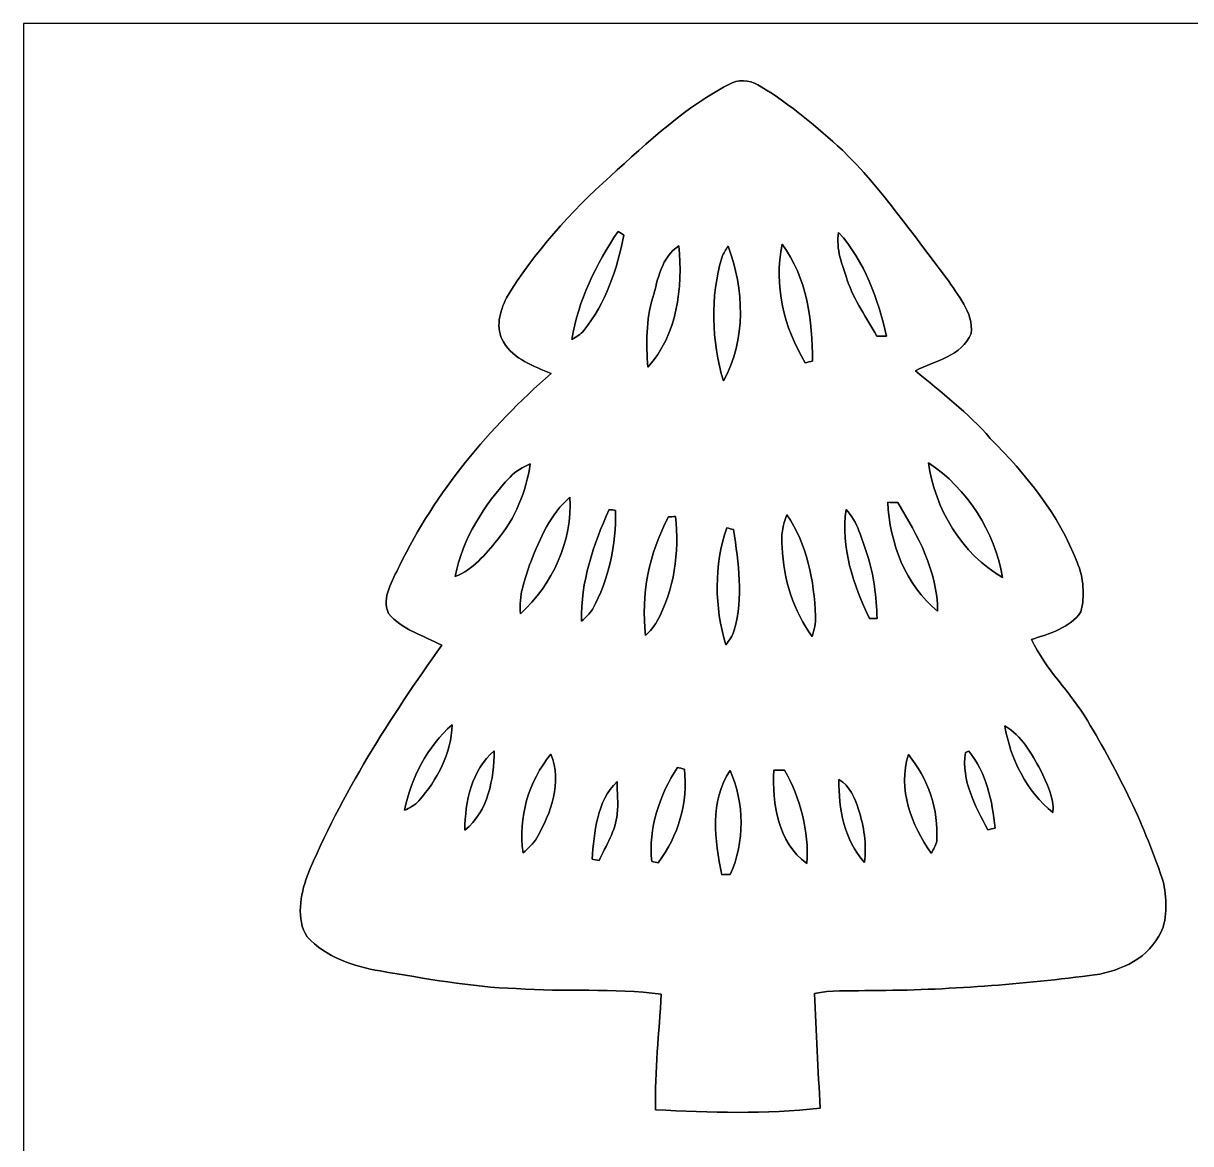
# Model space of a CAD drawing. Header units: centimetres. Extents: x -16.8 to 16.8, y -16.7 to 16.7.
# Drawn here: x -16.77 to 0.6, y 0 to 16.67 of the extents above; entities that cross this region are included whole.
import ezdxf

# ---------------------------------------------------------------- set-up
doc = ezdxf.new("R2010")
doc.units = ezdxf.units.CM
doc.header["$MEASUREMENT"] = 0
doc.layers.add('Layer 1', color=7, linetype='Continuous')

msp = doc.modelspace()

# ---------------------------------------------------------------- linework, layer by layer
at = {"layer": 'Layer 1', "color": 7}
for points, knots in [([(-16.77458, 16.66875), (-16.77458, 16.66875), (16.77458, 16.66875), (16.77458, 16.66875), (16.77458, 16.66875), (16.77458, 16.66875), (16.77458, -16.66875), (16.77458, -16.66875), (16.77458, -16.66875), (16.77458, -16.66875), (-16.77458, -16.66875), (-16.77458, -16.66875), (-16.77458, -16.66875), (-16.77458, -16.66875), (-16.77458, 16.66875), (-16.77458, 16.66875), (-16.77458, 16.66875), (-16.77458, 16.66875), (-16.77458, 16.66875), (-16.77458, 16.66875)], [0, 0, 0, 0, 0.16666667, 0.16666667, 0.16666667, 0.16666667, 0.33333333, 0.33333333, 0.33333333, 0.33333333, 0.5, 0.5, 0.5, 0.5, 0.66666667, 0.66666667, 0.66666667, 0.66666667, 1, 1, 1, 1]), ([(-6.22582, 15.78504), (-6.91409, 15.43932), (-7.47571, 14.9038), (-8.04051, 14.39086), (-8.04051, 14.39086), (-8.63247, 13.86205), (-9.16975, 13.26374), (-9.58497, 12.58535), (-9.58497, 12.58535), (-9.68199, 12.38497), (-9.75431, 12.13132), (-9.62801, 11.92777), (-9.62801, 11.92777), (-9.47596, 11.66918), (-9.18069, 11.56758), (-8.91858, 11.45963), (-8.91858, 11.45963), (-9.84144, 10.65706), (-10.63696, 9.69962), (-11.17706, 8.59755), (-11.17706, 8.59755), (-11.27689, 8.37671), (-11.45011, 8.1347), (-11.33898, 7.88776), (-11.33898, 7.88776), (-11.13861, 7.64716), (-10.81687, 7.55791), (-10.54806, 7.41468), (-10.54806, 7.41468), (-11.31923, 6.33518), (-12.03995, 5.20806), (-12.55254, 3.98004), (-12.55254, 3.98004), (-12.64744, 3.69993), (-12.72293, 3.34327), (-12.54936, 3.07869), (-12.54936, 3.07869), (-12.27243, 2.77354), (-11.86039, 2.63772), (-11.46493, 2.56963), (-11.46493, 2.56963), (-10.79253, 2.45886), (-10.12014, 2.3301), (-9.43751, 2.30611), (-9.43751, 2.30611), (-8.71926, 2.25319), (-7.99465, 2.31951), (-7.27957, 2.22532), (-7.27957, 2.22532), (-7.31308, 1.65241), (-7.37553, 1.07985), (-7.36671, 0.50553), (-7.36671, 0.50553), (-6.55249, 0.4572), (-5.72841, 0.44097), (-4.91666, 0.5267), (-4.91666, 0.5267), (-4.94242, 1.09502), (-4.97769, 1.66299), (-5.00063, 2.23167), (-5.00063, 2.23167), (-4.75544, 2.29129), (-4.50074, 2.26801), (-4.25097, 2.27789), (-4.25097, 2.27789), (-3.13231, 2.27683), (-2.01471, 2.36008), (-0.90523, 2.50155), (-0.90523, 2.50155), (-0.50447, 2.54494), (-0.08079, 2.71851), (0.12453, 3.08539), (0.12453, 3.08539), (0.26776, 3.31893), (0.23918, 3.60997), (0.19897, 3.8675), (0.19897, 3.8675), (-0.07444, 4.72158), (-0.47731, 5.52768), (-0.93698, 6.29532), (-0.93698, 6.29532), (-1.1871, 6.71618), (-1.56069, 7.05767), (-1.76953, 7.50358), (-1.76953, 7.50358), (-1.50248, 7.58049), (-1.20086, 7.67539), (-1.03329, 7.91175), (-1.03329, 7.91175), (-0.97261, 8.15269), (-0.99483, 8.41904), (-1.08938, 8.65011), (-1.08938, 8.65011), (-1.36349, 9.35919), (-1.85103, 9.96033), (-2.38231, 10.49373), (-2.38231, 10.49373), (-2.71004, 10.87543), (-3.11609, 11.17529), (-3.49568, 11.50091), (-3.49568, 11.50091), (-3.2004, 11.65013), (-2.80952, 11.71434), (-2.66559, 12.05265), (-2.66559, 12.05265), (-2.63349, 12.37544), (-2.87373, 12.62697), (-3.03213, 12.87956), (-3.03213, 12.87956), (-3.53836, 13.52268), (-3.99768, 14.20777), (-4.5847, 14.78245), (-4.5847, 14.78245), (-4.96323, 15.12605), (-5.35623, 15.45872), (-5.79296, 15.72648), (-5.79296, 15.72648), (-5.92067, 15.80656), (-6.07977, 15.84925), (-6.22582, 15.78504), (-6.22582, 15.78504), (-6.22582, 15.78504), (-6.22582, 15.78504), (-6.22582, 15.78504)], [0, 0, 0, 0, 0.03125, 0.03125, 0.03125, 0.03125, 0.0625, 0.0625, 0.0625, 0.0625, 0.09375, 0.09375, 0.09375, 0.09375, 0.125, 0.125, 0.125, 0.125, 0.15625, 0.15625, 0.15625, 0.15625, 0.1875, 0.1875, 0.1875, 0.1875, 0.21875, 0.21875, 0.21875, 0.21875, 0.25, 0.25, 0.25, 0.25, 0.28125, 0.28125, 0.28125, 0.28125, 0.3125, 0.3125, 0.3125, 0.3125, 0.34375, 0.34375, 0.34375, 0.34375, 0.375, 0.375, 0.375, 0.375, 0.40625, 0.40625, 0.40625, 0.40625, 0.4375, 0.4375, 0.4375, 0.4375, 0.46875, 0.46875, 0.46875, 0.46875, 0.5, 0.5, 0.5, 0.5, 0.53125, 0.53125, 0.53125, 0.53125, 0.5625, 0.5625, 0.5625, 0.5625, 0.59375, 0.59375, 0.59375, 0.59375, 0.625, 0.625, 0.625, 0.625, 0.65625, 0.65625, 0.65625, 0.65625, 0.6875, 0.6875, 0.6875, 0.6875, 0.71875, 0.71875, 0.71875, 0.71875, 0.75, 0.75, 0.75, 0.75, 0.78125, 0.78125, 0.78125, 0.78125, 0.8125, 0.8125, 0.8125, 0.8125, 0.84375, 0.84375, 0.84375, 0.84375, 0.875, 0.875, 0.875, 0.875, 0.90625, 0.90625, 0.90625, 0.90625, 0.9375, 0.9375, 0.9375, 0.9375, 1, 1, 1, 1]), ([(-7.92339, 13.57277), (-7.90187, 13.55937), (-7.85883, 13.5322), (-7.83766, 13.5188), (-7.83766, 13.5188), (-7.93115, 13.0108), (-8.11107, 12.50985), (-8.42998, 12.09816), (-8.42998, 12.09816), (-8.47937, 12.04101), (-8.54675, 12.00467), (-8.60989, 11.96516), (-8.60989, 11.96516), (-8.51641, 12.54831), (-8.24794, 13.08559), (-7.92339, 13.57277)], [0, 0, 0, 0, 0.2, 0.2, 0.2, 0.2, 0.4, 0.4, 0.4, 0.4, 0.6, 0.6, 0.6, 0.6, 1, 1, 1, 1]), ([(-4.64009, 13.55796), (-4.25415, 13.12792), (-4.04954, 12.56947), (-3.92853, 12.01279), (-3.92853, 12.01279), (-3.97545, 12.0142), (-4.02273, 12.01526), (-4.06929, 12.01667), (-4.06929, 12.01667), (-4.22769, 12.2869), (-4.41008, 12.5476), (-4.51062, 12.84676), (-4.51062, 12.84676), (-4.58399, 13.07536), (-4.68524, 13.31277), (-4.64009, 13.55796)], [0, 0, 0, 0, 0.2, 0.2, 0.2, 0.2, 0.4, 0.4, 0.4, 0.4, 0.6, 0.6, 0.6, 0.6, 1, 1, 1, 1]), ([(-5.13644, 11.61874), (-5.45853, 12.14191), (-5.60388, 12.77232), (-5.48181, 13.38192), (-5.48181, 13.38192), (-5.11069, 12.88309), (-5.02708, 12.24668), (-5.02955, 11.64308), (-5.02955, 11.64308), (-5.05636, 11.63673), (-5.10999, 11.62473), (-5.13644, 11.61874)], [0, 0, 0, 0, 0.25, 0.25, 0.25, 0.25, 0.5, 0.5, 0.5, 0.5, 1, 1, 1, 1]), ([(-7.40516, 12.58887), (-7.32755, 12.86334), (-7.27886, 13.19036), (-7.01887, 13.35722), (-7.01887, 13.35722), (-6.95501, 12.73669), (-7.0418, 12.03113), (-7.47959, 11.55453), (-7.47959, 11.55453), (-7.50323, 11.90166), (-7.50958, 12.25303), (-7.40516, 12.58887)], [0, 0, 0, 0, 0.25, 0.25, 0.25, 0.25, 0.5, 0.5, 0.5, 0.5, 1, 1, 1, 1]), ([(-6.2865, 13.35405), (-6.04344, 12.72081), (-6.01627, 11.95493), (-6.35529, 11.34886), (-6.35529, 11.34886), (-6.53168, 11.9447), (-6.55496, 12.59487), (-6.3754, 13.19283), (-6.3754, 13.19283), (-6.35247, 13.24998), (-6.3179, 13.30149), (-6.2865, 13.35405)], [0, 0, 0, 0, 0.25, 0.25, 0.25, 0.25, 0.5, 0.5, 0.5, 0.5, 1, 1, 1, 1]), ([(-9.52994, 9.91835), (-9.44774, 10.0076), (-9.33873, 10.0644), (-9.23008, 10.11484), (-9.23008, 10.11484), (-9.28793, 9.70174), (-9.4548, 9.30204), (-9.7215, 8.97996), (-9.7215, 8.97996), (-9.90036, 8.77288), (-10.07816, 8.53405), (-10.34662, 8.44091), (-10.34662, 8.44091), (-10.2362, 9.00218), (-9.91729, 9.50595), (-9.52994, 9.91835)], [0, 0, 0, 0, 0.2, 0.2, 0.2, 0.2, 0.4, 0.4, 0.4, 0.4, 0.6, 0.6, 0.6, 0.6, 1, 1, 1, 1]), ([(-3.30447, 10.13142), (-2.72344, 9.74901), (-2.3181, 9.10625), (-2.19922, 8.42363), (-2.19922, 8.42363), (-2.80952, 8.77817), (-3.20499, 9.44033), (-3.30447, 10.13142)], [0, 0, 0, 0, 0.33333333, 0.33333333, 0.33333333, 0.33333333, 1, 1, 1, 1]), ([(-9.22338, 8.65752), (-9.08262, 9.00359), (-8.93233, 9.37225), (-8.63847, 9.61813), (-8.63847, 9.61813), (-8.59966, 8.96867), (-8.89882, 8.31568), (-9.37578, 7.88423), (-9.37578, 7.88423), (-9.40682, 8.15164), (-9.30557, 8.40881), (-9.22338, 8.65752)], [0, 0, 0, 0, 0.25, 0.25, 0.25, 0.25, 0.5, 0.5, 0.5, 0.5, 1, 1, 1, 1]), ([(-8.05568, 9.43681), (-8.03134, 9.43257), (-7.98301, 9.42375), (-7.95902, 9.41952), (-7.95902, 9.41952), (-7.94949, 8.91117), (-8.05956, 8.39682), (-8.30509, 7.94985), (-8.30509, 7.94985), (-8.34672, 7.88106), (-8.40775, 7.82743), (-8.46702, 7.77452), (-8.46702, 7.77452), (-8.48113, 8.3566), (-8.29028, 8.91328), (-8.05568, 9.43681)], [0, 0, 0, 0, 0.2, 0.2, 0.2, 0.2, 0.4, 0.4, 0.4, 0.4, 0.6, 0.6, 0.6, 0.6, 1, 1, 1, 1]), ([(-4.52684, 9.43645), (-4.35822, 9.24948), (-4.29578, 8.99795), (-4.21711, 8.76512), (-4.21711, 8.76512), (-4.10669, 8.46067), (-4.08623, 8.13435), (-4.06612, 7.81367), (-4.06612, 7.81367), (-4.09504, 7.81403), (-4.15325, 7.81473), (-4.18218, 7.81509), (-4.18218, 7.81509), (-4.41784, 8.31779), (-4.6168, 8.87271), (-4.52684, 9.43645)], [0, 0, 0, 0, 0.2, 0.2, 0.2, 0.2, 0.4, 0.4, 0.4, 0.4, 0.6, 0.6, 0.6, 0.6, 1, 1, 1, 1]), ([(-3.90878, 9.54334), (-3.85974, 9.54158), (-3.81071, 9.53982), (-3.76132, 9.53805), (-3.76132, 9.53805), (-3.45616, 9.04875), (-3.16971, 8.51359), (-3.16618, 7.92057), (-3.16618, 7.92057), (-3.64596, 8.31356), (-3.88091, 8.93621), (-3.90878, 9.54334)], [0, 0, 0, 0, 0.25, 0.25, 0.25, 0.25, 0.5, 0.5, 0.5, 0.5, 1, 1, 1, 1]), ([(-7.17303, 9.32533), (-7.14693, 9.32709), (-7.09507, 9.33027), (-7.06896, 9.33203), (-7.06896, 9.33203), (-7.00934, 8.79969), (-7.08237, 8.24301), (-7.34554, 7.77099), (-7.34554, 7.77099), (-7.38717, 7.69091), (-7.4482, 7.62353), (-7.5124, 7.56073), (-7.5124, 7.56073), (-7.58684, 8.17069), (-7.45843, 8.78593), (-7.17303, 9.32533)], [0, 0, 0, 0, 0.2, 0.2, 0.2, 0.2, 0.4, 0.4, 0.4, 0.4, 0.6, 0.6, 0.6, 0.6, 1, 1, 1, 1]), ([(-5.41126, 9.35849), (-5.10822, 8.91893), (-5.00415, 8.37212), (-4.98404, 7.84754), (-4.98404, 7.84754), (-4.97558, 7.74347), (-5.00239, 7.64187), (-5.03414, 7.5438), (-5.03414, 7.5438), (-5.3146, 7.93009), (-5.46453, 8.39752), (-5.47899, 8.87377), (-5.47899, 8.87377), (-5.50333, 9.03958), (-5.46911, 9.20397), (-5.41126, 9.35849)], [0, 0, 0, 0, 0.2, 0.2, 0.2, 0.2, 0.4, 0.4, 0.4, 0.4, 0.6, 0.6, 0.6, 0.6, 1, 1, 1, 1]), ([(-6.30308, 9.16164), (-6.27874, 9.15494), (-6.23006, 9.14224), (-6.20571, 9.13553), (-6.20571, 9.13553), (-6.12493, 8.64235), (-6.05966, 8.12835), (-6.19301, 7.63834), (-6.19301, 7.63834), (-6.21418, 7.55544), (-6.26921, 7.48771), (-6.32037, 7.42139), (-6.32037, 7.42139), (-6.48864, 7.98124), (-6.49676, 8.60672), (-6.30308, 9.16164)], [0, 0, 0, 0, 0.2, 0.2, 0.2, 0.2, 0.4, 0.4, 0.4, 0.4, 0.6, 0.6, 0.6, 0.6, 1, 1, 1, 1]), ([(5.91538, 7.06861), (5.11986, 6.60153), (4.445, 5.95313), (3.83011, 5.27156), (3.83011, 5.27156), (3.45017, 4.79002), (3.07093, 4.3053), (2.73685, 3.79024), (2.73685, 3.79024), (2.61091, 3.62656), (2.55411, 3.36973), (2.71216, 3.2064), (2.71216, 3.2064), (2.92735, 3.00955), (3.23109, 2.95734), (3.50344, 2.88608), (3.50344, 2.88608), (3.35456, 2.71321), (3.15489, 2.59609), (2.98132, 2.45145), (2.98132, 2.45145), (2.23202, 1.88348), (1.58644, 1.17228), (1.13841, 0.34325), (1.13841, 0.34325), (0.97226, 0.00317), (0.80998, -0.37959), (0.93204, -0.76129), (0.93204, -0.76129), (1.13418, -1.01036), (1.47214, -1.07386), (1.77059, -1.12854), (1.77059, -1.12854), (1.6256, -1.38853), (1.42663, -1.61184), (1.24954, -1.84961), (1.24954, -1.84961), (0.7941, -2.46345), (0.42792, -3.14149), (0.14676, -3.85163), (0.14676, -3.85163), (-0.03775, -4.3374), (-0.25647, -4.8514), (-0.12383, -5.38127), (-0.12383, -5.38127), (-0.06068, -5.7658), (0.33302, -5.99793), (0.69215, -6.04061), (0.69215, -6.04061), (1.31374, -6.15386), (1.93746, -6.27098), (2.56893, -6.31649), (2.56893, -6.31649), (3.37714, -6.35353), (4.18677, -6.35529), (4.99533, -6.3941), (4.99533, -6.3941), (4.96993, -6.97618), (4.92866, -7.55862), (4.94665, -8.14211), (4.94665, -8.14211), (5.75204, -8.19009), (6.56272, -8.18021), (7.36882, -8.13541), (7.36882, -8.13541), (7.39422, -7.55333), (7.32896, -6.97195), (7.31591, -6.39057), (7.31591, -6.39057), (8.17457, -6.34436), (9.03711, -6.36799), (9.89542, -6.2992), (9.89542, -6.2992), (10.57063, -6.22935), (11.24021, -6.10764), (11.9066, -5.97853), (11.9066, -5.97853), (12.20082, -5.9182), (12.46928, -5.71359), (12.5409, -5.41267), (12.5409, -5.41267), (12.60616, -5.04719), (12.52326, -4.67113), (12.39061, -4.32929), (12.39061, -4.32929), (11.93659, -3.20957), (11.24938, -2.20557), (10.55335, -1.22484), (10.55335, -1.22484), (10.80946, -1.11019), (11.11532, -1.0541), (11.29559, -0.81844), (11.29559, -0.81844), (11.42929, -0.69321), (11.36791, -0.49953), (11.33122, -0.34608), (11.33122, -0.34608), (11.19611, 0.07585), (10.99397, 0.47413), (10.76537, 0.85231), (10.76537, 0.85231), (10.27642, 1.64677), (9.57897, 2.27789), (8.8833, 2.88643), (8.8833, 2.88643), (9.12354, 2.99403), (9.42516, 3.06211), (9.57827, 3.29777), (9.57827, 3.29777), (9.71444, 3.48474), (9.60543, 3.71934), (9.50419, 3.89467), (9.50419, 3.89467), (9.23502, 4.32294), (8.91328, 4.71452), (8.60989, 5.1181), (8.60989, 5.1181), (8.24124, 5.60141), (7.84684, 6.07272), (7.36988, 6.45336), (7.36988, 6.45336), (7.03474, 6.72536), (6.70948, 7.02945), (6.30026, 7.18573), (6.30026, 7.18573), (6.16056, 7.24641), (6.03391, 7.12223), (5.91538, 7.06861), (5.91538, 7.06861), (5.91538, 7.06861), (5.91538, 7.06861), (5.91538, 7.06861)], [0, 0, 0, 0, 0.02941176, 0.02941176, 0.02941176, 0.02941176, 0.05882353, 0.05882353, 0.05882353, 0.05882353, 0.08823529, 0.08823529, 0.08823529, 0.08823529, 0.11764706, 0.11764706, 0.11764706, 0.11764706, 0.14705882, 0.14705882, 0.14705882, 0.14705882, 0.17647059, 0.17647059, 0.17647059, 0.17647059, 0.20588235, 0.20588235, 0.20588235, 0.20588235, 0.23529412, 0.23529412, 0.23529412, 0.23529412, 0.26470588, 0.26470588, 0.26470588, 0.26470588, 0.29411765, 0.29411765, 0.29411765, 0.29411765, 0.32352941, 0.32352941, 0.32352941, 0.32352941, 0.35294118, 0.35294118, 0.35294118, 0.35294118, 0.38235294, 0.38235294, 0.38235294, 0.38235294, 0.41176471, 0.41176471, 0.41176471, 0.41176471, 0.44117647, 0.44117647, 0.44117647, 0.44117647, 0.47058824, 0.47058824, 0.47058824, 0.47058824, 0.5, 0.5, 0.5, 0.5, 0.52941176, 0.52941176, 0.52941176, 0.52941176, 0.55882353, 0.55882353, 0.55882353, 0.55882353, 0.58823529, 0.58823529, 0.58823529, 0.58823529, 0.61764706, 0.61764706, 0.61764706, 0.61764706, 0.64705882, 0.64705882, 0.64705882, 0.64705882, 0.67647059, 0.67647059, 0.67647059, 0.67647059, 0.70588235, 0.70588235, 0.70588235, 0.70588235, 0.73529412, 0.73529412, 0.73529412, 0.73529412, 0.76470588, 0.76470588, 0.76470588, 0.76470588, 0.79411765, 0.79411765, 0.79411765, 0.79411765, 0.82352941, 0.82352941, 0.82352941, 0.82352941, 0.85294118, 0.85294118, 0.85294118, 0.85294118, 0.88235294, 0.88235294, 0.88235294, 0.88235294, 0.91176471, 0.91176471, 0.91176471, 0.91176471, 0.94117647, 0.94117647, 0.94117647, 0.94117647, 1, 1, 1, 1]), ([(-11.10227, 4.95935), (-11.00138, 5.43736), (-10.76431, 5.91114), (-10.39072, 6.23217), (-10.39072, 6.23217), (-10.40553, 5.80778), (-10.61297, 5.41443), (-10.88849, 5.10117), (-10.88849, 5.10117), (-10.94528, 5.03484), (-11.02572, 4.9978), (-11.10227, 4.95935)], [0, 0, 0, 0, 0.25, 0.25, 0.25, 0.25, 0.5, 0.5, 0.5, 0.5, 1, 1, 1, 1]), ([(-2.16747, 6.21736), (-1.91594, 6.06954), (-1.772, 5.80954), (-1.63654, 5.56084), (-1.63654, 5.56084), (-1.54129, 5.36222), (-1.43228, 5.15302), (-1.44992, 4.92513), (-1.44992, 4.92513), (-1.84503, 5.24439), (-2.08351, 5.72206), (-2.16747, 6.21736)], [0, 0, 0, 0, 0.25, 0.25, 0.25, 0.25, 0.5, 0.5, 0.5, 0.5, 1, 1, 1, 1]), ([(-10.20233, 4.66619), (-10.20304, 5.08776), (-10.10179, 5.56154), (-9.76595, 5.84553), (-9.76595, 5.84553), (-9.77053, 5.42502), (-9.85414, 4.94594), (-10.20233, 4.66619)], [0, 0, 0, 0, 0.33333333, 0.33333333, 0.33333333, 0.33333333, 1, 1, 1, 1]), ([(-8.92281, 5.79649), (-8.75348, 5.37492), (-8.91752, 4.91984), (-9.13342, 4.54942), (-9.13342, 4.54942), (-9.18245, 4.46087), (-9.26006, 4.3942), (-9.33626, 4.32929), (-9.33626, 4.32929), (-9.41317, 4.85175), (-9.25618, 5.39009), (-8.92281, 5.79649)], [0, 0, 0, 0, 0.25, 0.25, 0.25, 0.25, 0.5, 0.5, 0.5, 0.5, 1, 1, 1, 1]), ([(-3.26108, 4.32082), (-3.56023, 4.73922), (-3.76167, 5.27473), (-3.60221, 5.78873), (-3.60221, 5.78873), (-3.31117, 5.43207), (-3.14784, 4.96711), (-3.17994, 4.50532), (-3.17994, 4.50532), (-3.19158, 4.4383), (-3.23039, 4.38044), (-3.26108, 4.32082)], [0, 0, 0, 0, 0.25, 0.25, 0.25, 0.25, 0.5, 0.5, 0.5, 0.5, 1, 1, 1, 1]), ([(-2.75378, 5.81801), (-2.74108, 5.82366), (-2.71639, 5.83565), (-2.70369, 5.84165), (-2.70369, 5.84165), (-2.43769, 5.52415), (-2.35409, 5.09658), (-2.30928, 4.69583), (-2.30928, 4.69583), (-2.3368, 4.68877), (-2.39148, 4.67466), (-2.41864, 4.6676), (-2.41864, 4.6676), (-2.60491, 5.02179), (-2.81693, 5.40103), (-2.75378, 5.81801)], [0, 0, 0, 0, 0.2, 0.2, 0.2, 0.2, 0.4, 0.4, 0.4, 0.4, 0.6, 0.6, 0.6, 0.6, 1, 1, 1, 1]), ([(-7.04039, 5.59576), (-7.01428, 5.59047), (-6.96207, 5.57953), (-6.93596, 5.57424), (-6.93596, 5.57424), (-6.88093, 5.07436), (-7.02522, 4.5787), (-7.32437, 4.18042), (-7.32437, 4.18042), (-7.34836, 4.1843), (-7.39704, 4.19241), (-7.42103, 4.19664), (-7.42103, 4.19664), (-7.47219, 4.69159), (-7.3085, 5.18478), (-7.04039, 5.59576)], [0, 0, 0, 0, 0.2, 0.2, 0.2, 0.2, 0.4, 0.4, 0.4, 0.4, 0.6, 0.6, 0.6, 0.6, 1, 1, 1, 1]), ([(-8.31003, 4.23369), (-8.27299, 4.6295), (-8.24442, 5.09552), (-7.93821, 5.38762), (-7.93821, 5.38762), (-7.94209, 5.22781), (-7.91351, 5.06413), (-7.93679, 4.90432), (-7.93679, 4.90432), (-7.95902, 4.65173), (-8.09978, 4.43724), (-8.20632, 4.21464), (-8.20632, 4.21464), (-8.23207, 4.21958), (-8.28393, 4.2291), (-8.31003, 4.23369)], [0, 0, 0, 0, 0.2, 0.2, 0.2, 0.2, 0.4, 0.4, 0.4, 0.4, 0.6, 0.6, 0.6, 0.6, 1, 1, 1, 1]), ([(-6.2551, 5.55308), (-6.03991, 5.06377), (-6.03426, 4.49227), (-6.25369, 4.00297), (-6.25369, 4.00297), (-6.28509, 4.00262), (-6.34824, 4.00226), (-6.37999, 4.00191), (-6.37999, 4.00191), (-6.48582, 4.51238), (-6.56061, 5.09341), (-6.2551, 5.55308)], [0, 0, 0, 0, 0.25, 0.25, 0.25, 0.25, 0.5, 0.5, 0.5, 0.5, 1, 1, 1, 1]), ([(-5.60282, 5.55519), (-5.5499, 5.55625), (-5.49663, 5.55766), (-5.44336, 5.55837), (-5.44336, 5.55837), (-5.21264, 5.13574), (-5.07577, 4.6549), (-5.11422, 4.16983), (-5.11422, 4.16983), (-5.54496, 4.47887), (-5.63316, 5.0606), (-5.60282, 5.55519)], [0, 0, 0, 0, 0.25, 0.25, 0.25, 0.25, 0.5, 0.5, 0.5, 0.5, 1, 1, 1, 1]), ([(-4.6355, 5.41761), (-4.47604, 5.32095), (-4.39667, 5.14562), (-4.34446, 4.97417), (-4.34446, 4.97417), (-4.26156, 4.72087), (-4.22451, 4.45064), (-4.25274, 4.1843), (-4.25274, 4.1843), (-4.55718, 4.51802), (-4.64256, 4.98052), (-4.6355, 5.41761)], [0, 0, 0, 0, 0.25, 0.25, 0.25, 0.25, 0.5, 0.5, 0.5, 0.5, 1, 1, 1, 1])]:
    msp.add_open_spline(points, degree=3, knots=knots, dxfattribs=at)
at = {"layer": 'Layer 1', "color": 8}
for points, knots in [([(-6.22582, 15.78504), (-6.07977, 15.84925), (-5.92067, 15.80656), (-5.79296, 15.72648), (-5.79296, 15.72648), (-5.35623, 15.45872), (-4.96323, 15.12605), (-4.5847, 14.78245), (-4.5847, 14.78245), (-3.99768, 14.20777), (-3.53836, 13.52268), (-3.03213, 12.87956), (-3.03213, 12.87956), (-2.87373, 12.62697), (-2.63349, 12.37544), (-2.66559, 12.05265), (-2.66559, 12.05265), (-2.80952, 11.71434), (-3.2004, 11.65013), (-3.49568, 11.50091), (-3.49568, 11.50091), (-3.11609, 11.17529), (-2.71004, 10.87543), (-2.38231, 10.49373), (-2.38231, 10.49373), (-1.85103, 9.96033), (-1.36349, 9.35919), (-1.08938, 8.65011), (-1.08938, 8.65011), (-0.99483, 8.41904), (-0.97261, 8.15269), (-1.03329, 7.91175), (-1.03329, 7.91175), (-1.20086, 7.67539), (-1.50248, 7.58049), (-1.76953, 7.50358), (-1.76953, 7.50358), (-1.56069, 7.05767), (-1.1871, 6.71618), (-0.93698, 6.29532), (-0.93698, 6.29532), (-0.47731, 5.52768), (-0.07444, 4.72158), (0.19897, 3.8675), (0.19897, 3.8675), (0.23918, 3.60997), (0.26776, 3.31893), (0.12453, 3.08539), (0.12453, 3.08539), (-0.08079, 2.71851), (-0.50447, 2.54494), (-0.90523, 2.50155), (-0.90523, 2.50155), (-2.01471, 2.36008), (-3.13231, 2.27683), (-4.25097, 2.27789), (-4.25097, 2.27789), (-4.50074, 2.26801), (-4.75544, 2.29129), (-5.00063, 2.23167), (-5.00063, 2.23167), (-4.97769, 1.66299), (-4.94242, 1.09502), (-4.91666, 0.5267), (-4.91666, 0.5267), (-5.72841, 0.44097), (-6.55249, 0.4572), (-7.36671, 0.50553), (-7.36671, 0.50553), (-7.37553, 1.07985), (-7.31308, 1.65241), (-7.27957, 2.22532), (-7.27957, 2.22532), (-7.99465, 2.31951), (-8.71926, 2.25319), (-9.43751, 2.30611), (-9.43751, 2.30611), (-10.12014, 2.3301), (-10.79253, 2.45886), (-11.46493, 2.56963), (-11.46493, 2.56963), (-11.86039, 2.63772), (-12.27243, 2.77354), (-12.54936, 3.07869), (-12.54936, 3.07869), (-12.72293, 3.34327), (-12.64744, 3.69993), (-12.55254, 3.98004), (-12.55254, 3.98004), (-12.03995, 5.20806), (-11.31923, 6.33518), (-10.54806, 7.41468), (-10.54806, 7.41468), (-10.81687, 7.55791), (-11.13861, 7.64716), (-11.33898, 7.88776), (-11.33898, 7.88776), (-11.45011, 8.1347), (-11.27689, 8.37671), (-11.17706, 8.59755), (-11.17706, 8.59755), (-10.63696, 9.69962), (-9.84144, 10.65706), (-8.91858, 11.45963), (-8.91858, 11.45963), (-9.18069, 11.56758), (-9.47596, 11.66918), (-9.62801, 11.92777), (-9.62801, 11.92777), (-9.75431, 12.13132), (-9.68199, 12.38497), (-9.58497, 12.58535), (-9.58497, 12.58535), (-9.16975, 13.26374), (-8.63247, 13.86205), (-8.04051, 14.39086), (-8.04051, 14.39086), (-7.47571, 14.9038), (-6.91409, 15.43932), (-6.22582, 15.78504), (-6.22582, 15.78504), (-6.22582, 15.78504), (-6.22582, 15.78504), (-6.22582, 15.78504)], [0, 0, 0, 0, 0.03125, 0.03125, 0.03125, 0.03125, 0.0625, 0.0625, 0.0625, 0.0625, 0.09375, 0.09375, 0.09375, 0.09375, 0.125, 0.125, 0.125, 0.125, 0.15625, 0.15625, 0.15625, 0.15625, 0.1875, 0.1875, 0.1875, 0.1875, 0.21875, 0.21875, 0.21875, 0.21875, 0.25, 0.25, 0.25, 0.25, 0.28125, 0.28125, 0.28125, 0.28125, 0.3125, 0.3125, 0.3125, 0.3125, 0.34375, 0.34375, 0.34375, 0.34375, 0.375, 0.375, 0.375, 0.375, 0.40625, 0.40625, 0.40625, 0.40625, 0.4375, 0.4375, 0.4375, 0.4375, 0.46875, 0.46875, 0.46875, 0.46875, 0.5, 0.5, 0.5, 0.5, 0.53125, 0.53125, 0.53125, 0.53125, 0.5625, 0.5625, 0.5625, 0.5625, 0.59375, 0.59375, 0.59375, 0.59375, 0.625, 0.625, 0.625, 0.625, 0.65625, 0.65625, 0.65625, 0.65625, 0.6875, 0.6875, 0.6875, 0.6875, 0.71875, 0.71875, 0.71875, 0.71875, 0.75, 0.75, 0.75, 0.75, 0.78125, 0.78125, 0.78125, 0.78125, 0.8125, 0.8125, 0.8125, 0.8125, 0.84375, 0.84375, 0.84375, 0.84375, 0.875, 0.875, 0.875, 0.875, 0.90625, 0.90625, 0.90625, 0.90625, 0.9375, 0.9375, 0.9375, 0.9375, 1, 1, 1, 1]), ([(-7.92339, 13.57277), (-8.24794, 13.08559), (-8.51641, 12.54831), (-8.60989, 11.96516), (-8.60989, 11.96516), (-8.54675, 12.00467), (-8.47937, 12.04101), (-8.42998, 12.09816), (-8.42998, 12.09816), (-8.11107, 12.50985), (-7.93115, 13.0108), (-7.83766, 13.5188), (-7.83766, 13.5188), (-7.85883, 13.5322), (-7.90187, 13.55937), (-7.92339, 13.57277), (-7.92339, 13.57277), (-7.92339, 13.57277), (-7.92339, 13.57277), (-7.92339, 13.57277)], [0, 0, 0, 0, 0.16666667, 0.16666667, 0.16666667, 0.16666667, 0.33333333, 0.33333333, 0.33333333, 0.33333333, 0.5, 0.5, 0.5, 0.5, 0.66666667, 0.66666667, 0.66666667, 0.66666667, 1, 1, 1, 1]), ([(-4.64009, 13.55796), (-4.68524, 13.31277), (-4.58399, 13.07536), (-4.51062, 12.84676), (-4.51062, 12.84676), (-4.41008, 12.5476), (-4.22769, 12.2869), (-4.06929, 12.01667), (-4.06929, 12.01667), (-4.02273, 12.01526), (-3.97545, 12.0142), (-3.92853, 12.01279), (-3.92853, 12.01279), (-4.04954, 12.56947), (-4.25415, 13.12792), (-4.64009, 13.55796), (-4.64009, 13.55796), (-4.64009, 13.55796), (-4.64009, 13.55796), (-4.64009, 13.55796)], [0, 0, 0, 0, 0.16666667, 0.16666667, 0.16666667, 0.16666667, 0.33333333, 0.33333333, 0.33333333, 0.33333333, 0.5, 0.5, 0.5, 0.5, 0.66666667, 0.66666667, 0.66666667, 0.66666667, 1, 1, 1, 1]), ([(-5.13644, 11.61874), (-5.10999, 11.62473), (-5.05636, 11.63673), (-5.02955, 11.64308), (-5.02955, 11.64308), (-5.02708, 12.24668), (-5.11069, 12.88309), (-5.48181, 13.38192), (-5.48181, 13.38192), (-5.60388, 12.77232), (-5.45853, 12.14191), (-5.13644, 11.61874), (-5.13644, 11.61874), (-5.13644, 11.61874), (-5.13644, 11.61874), (-5.13644, 11.61874)], [0, 0, 0, 0, 0.2, 0.2, 0.2, 0.2, 0.4, 0.4, 0.4, 0.4, 0.6, 0.6, 0.6, 0.6, 1, 1, 1, 1]), ([(-7.40516, 12.58887), (-7.50958, 12.25303), (-7.50323, 11.90166), (-7.47959, 11.55453), (-7.47959, 11.55453), (-7.0418, 12.03113), (-6.95501, 12.73669), (-7.01887, 13.35722), (-7.01887, 13.35722), (-7.27886, 13.19036), (-7.32755, 12.86334), (-7.40516, 12.58887), (-7.40516, 12.58887), (-7.40516, 12.58887), (-7.40516, 12.58887), (-7.40516, 12.58887)], [0, 0, 0, 0, 0.2, 0.2, 0.2, 0.2, 0.4, 0.4, 0.4, 0.4, 0.6, 0.6, 0.6, 0.6, 1, 1, 1, 1]), ([(-6.2865, 13.35405), (-6.3179, 13.30149), (-6.35247, 13.24998), (-6.3754, 13.19283), (-6.3754, 13.19283), (-6.55496, 12.59487), (-6.53168, 11.9447), (-6.35529, 11.34886), (-6.35529, 11.34886), (-6.01627, 11.95493), (-6.04344, 12.72081), (-6.2865, 13.35405), (-6.2865, 13.35405), (-6.2865, 13.35405), (-6.2865, 13.35405), (-6.2865, 13.35405)], [0, 0, 0, 0, 0.2, 0.2, 0.2, 0.2, 0.4, 0.4, 0.4, 0.4, 0.6, 0.6, 0.6, 0.6, 1, 1, 1, 1]), ([(-9.52994, 9.91835), (-9.91729, 9.50595), (-10.2362, 9.00218), (-10.34662, 8.44091), (-10.34662, 8.44091), (-10.07816, 8.53405), (-9.90036, 8.77288), (-9.7215, 8.97996), (-9.7215, 8.97996), (-9.4548, 9.30204), (-9.28793, 9.70174), (-9.23008, 10.11484), (-9.23008, 10.11484), (-9.33873, 10.0644), (-9.44774, 10.0076), (-9.52994, 9.91835), (-9.52994, 9.91835), (-9.52994, 9.91835), (-9.52994, 9.91835), (-9.52994, 9.91835)], [0, 0, 0, 0, 0.16666667, 0.16666667, 0.16666667, 0.16666667, 0.33333333, 0.33333333, 0.33333333, 0.33333333, 0.5, 0.5, 0.5, 0.5, 0.66666667, 0.66666667, 0.66666667, 0.66666667, 1, 1, 1, 1]), ([(-3.30447, 10.13142), (-3.20499, 9.44033), (-2.80952, 8.77817), (-2.19922, 8.42363), (-2.19922, 8.42363), (-2.3181, 9.10625), (-2.72344, 9.74901), (-3.30447, 10.13142), (-3.30447, 10.13142), (-3.30447, 10.13142), (-3.30447, 10.13142), (-3.30447, 10.13142)], [0, 0, 0, 0, 0.25, 0.25, 0.25, 0.25, 0.5, 0.5, 0.5, 0.5, 1, 1, 1, 1]), ([(-9.22338, 8.65752), (-9.30557, 8.40881), (-9.40682, 8.15164), (-9.37578, 7.88423), (-9.37578, 7.88423), (-8.89882, 8.31568), (-8.59966, 8.96867), (-8.63847, 9.61813), (-8.63847, 9.61813), (-8.93233, 9.37225), (-9.08262, 9.00359), (-9.22338, 8.65752), (-9.22338, 8.65752), (-9.22338, 8.65752), (-9.22338, 8.65752), (-9.22338, 8.65752)], [0, 0, 0, 0, 0.2, 0.2, 0.2, 0.2, 0.4, 0.4, 0.4, 0.4, 0.6, 0.6, 0.6, 0.6, 1, 1, 1, 1]), ([(-8.05568, 9.43681), (-8.29028, 8.91328), (-8.48113, 8.3566), (-8.46702, 7.77452), (-8.46702, 7.77452), (-8.40775, 7.82743), (-8.34672, 7.88106), (-8.30509, 7.94985), (-8.30509, 7.94985), (-8.05956, 8.39682), (-7.94949, 8.91117), (-7.95902, 9.41952), (-7.95902, 9.41952), (-7.98301, 9.42375), (-8.03134, 9.43257), (-8.05568, 9.43681), (-8.05568, 9.43681), (-8.05568, 9.43681), (-8.05568, 9.43681), (-8.05568, 9.43681)], [0, 0, 0, 0, 0.16666667, 0.16666667, 0.16666667, 0.16666667, 0.33333333, 0.33333333, 0.33333333, 0.33333333, 0.5, 0.5, 0.5, 0.5, 0.66666667, 0.66666667, 0.66666667, 0.66666667, 1, 1, 1, 1]), ([(-4.52684, 9.43645), (-4.6168, 8.87271), (-4.41784, 8.31779), (-4.18218, 7.81509), (-4.18218, 7.81509), (-4.15325, 7.81473), (-4.09504, 7.81403), (-4.06612, 7.81367), (-4.06612, 7.81367), (-4.08623, 8.13435), (-4.10669, 8.46067), (-4.21711, 8.76512), (-4.21711, 8.76512), (-4.29578, 8.99795), (-4.35822, 9.24948), (-4.52684, 9.43645), (-4.52684, 9.43645), (-4.52684, 9.43645), (-4.52684, 9.43645), (-4.52684, 9.43645)], [0, 0, 0, 0, 0.16666667, 0.16666667, 0.16666667, 0.16666667, 0.33333333, 0.33333333, 0.33333333, 0.33333333, 0.5, 0.5, 0.5, 0.5, 0.66666667, 0.66666667, 0.66666667, 0.66666667, 1, 1, 1, 1]), ([(-3.90878, 9.54334), (-3.88091, 8.93621), (-3.64596, 8.31356), (-3.16618, 7.92057), (-3.16618, 7.92057), (-3.16971, 8.51359), (-3.45616, 9.04875), (-3.76132, 9.53805), (-3.76132, 9.53805), (-3.81071, 9.53982), (-3.85974, 9.54158), (-3.90878, 9.54334), (-3.90878, 9.54334), (-3.90878, 9.54334), (-3.90878, 9.54334), (-3.90878, 9.54334)], [0, 0, 0, 0, 0.2, 0.2, 0.2, 0.2, 0.4, 0.4, 0.4, 0.4, 0.6, 0.6, 0.6, 0.6, 1, 1, 1, 1]), ([(-7.17303, 9.32533), (-7.45843, 8.78593), (-7.58684, 8.17069), (-7.5124, 7.56073), (-7.5124, 7.56073), (-7.4482, 7.62353), (-7.38717, 7.69091), (-7.34554, 7.77099), (-7.34554, 7.77099), (-7.08237, 8.24301), (-7.00934, 8.79969), (-7.06896, 9.33203), (-7.06896, 9.33203), (-7.09507, 9.33027), (-7.14693, 9.32709), (-7.17303, 9.32533), (-7.17303, 9.32533), (-7.17303, 9.32533), (-7.17303, 9.32533), (-7.17303, 9.32533)], [0, 0, 0, 0, 0.16666667, 0.16666667, 0.16666667, 0.16666667, 0.33333333, 0.33333333, 0.33333333, 0.33333333, 0.5, 0.5, 0.5, 0.5, 0.66666667, 0.66666667, 0.66666667, 0.66666667, 1, 1, 1, 1]), ([(-5.41126, 9.35849), (-5.46911, 9.20397), (-5.50333, 9.03958), (-5.47899, 8.87377), (-5.47899, 8.87377), (-5.46453, 8.39752), (-5.3146, 7.93009), (-5.03414, 7.5438), (-5.03414, 7.5438), (-5.00239, 7.64187), (-4.97558, 7.74347), (-4.98404, 7.84754), (-4.98404, 7.84754), (-5.00415, 8.37212), (-5.10822, 8.91893), (-5.41126, 9.35849), (-5.41126, 9.35849), (-5.41126, 9.35849), (-5.41126, 9.35849), (-5.41126, 9.35849)], [0, 0, 0, 0, 0.16666667, 0.16666667, 0.16666667, 0.16666667, 0.33333333, 0.33333333, 0.33333333, 0.33333333, 0.5, 0.5, 0.5, 0.5, 0.66666667, 0.66666667, 0.66666667, 0.66666667, 1, 1, 1, 1]), ([(-6.30308, 9.16164), (-6.49676, 8.60672), (-6.48864, 7.98124), (-6.32037, 7.42139), (-6.32037, 7.42139), (-6.26921, 7.48771), (-6.21418, 7.55544), (-6.19301, 7.63834), (-6.19301, 7.63834), (-6.05966, 8.12835), (-6.12493, 8.64235), (-6.20571, 9.13553), (-6.20571, 9.13553), (-6.23006, 9.14224), (-6.27874, 9.15494), (-6.30308, 9.16164), (-6.30308, 9.16164), (-6.30308, 9.16164), (-6.30308, 9.16164), (-6.30308, 9.16164)], [0, 0, 0, 0, 0.16666667, 0.16666667, 0.16666667, 0.16666667, 0.33333333, 0.33333333, 0.33333333, 0.33333333, 0.5, 0.5, 0.5, 0.5, 0.66666667, 0.66666667, 0.66666667, 0.66666667, 1, 1, 1, 1]), ([(5.91538, 7.06861), (6.03391, 7.12223), (6.16056, 7.24641), (6.30026, 7.18573), (6.30026, 7.18573), (6.70948, 7.02945), (7.03474, 6.72536), (7.36988, 6.45336), (7.36988, 6.45336), (7.84684, 6.07272), (8.24124, 5.60141), (8.60989, 5.1181), (8.60989, 5.1181), (8.91328, 4.71452), (9.23502, 4.32294), (9.50419, 3.89467), (9.50419, 3.89467), (9.60543, 3.71934), (9.71444, 3.48474), (9.57827, 3.29777), (9.57827, 3.29777), (9.42516, 3.06211), (9.12354, 2.99403), (8.8833, 2.88643), (8.8833, 2.88643), (9.57897, 2.27789), (10.27642, 1.64677), (10.76537, 0.85231), (10.76537, 0.85231), (10.99397, 0.47413), (11.19611, 0.07585), (11.33122, -0.34608), (11.33122, -0.34608), (11.36791, -0.49953), (11.42929, -0.69321), (11.29559, -0.81844), (11.29559, -0.81844), (11.11532, -1.0541), (10.80946, -1.11019), (10.55335, -1.22484), (10.55335, -1.22484), (11.24938, -2.20557), (11.93659, -3.20957), (12.39061, -4.32929), (12.39061, -4.32929), (12.52326, -4.67113), (12.60616, -5.04719), (12.5409, -5.41267), (12.5409, -5.41267), (12.46928, -5.71359), (12.20082, -5.9182), (11.9066, -5.97853), (11.9066, -5.97853), (11.24021, -6.10764), (10.57063, -6.22935), (9.89542, -6.2992), (9.89542, -6.2992), (9.03711, -6.36799), (8.17457, -6.34436), (7.31591, -6.39057), (7.31591, -6.39057), (7.32896, -6.97195), (7.39422, -7.55333), (7.36882, -8.13541), (7.36882, -8.13541), (6.56272, -8.18021), (5.75204, -8.19009), (4.94665, -8.14211), (4.94665, -8.14211), (4.92866, -7.55862), (4.96993, -6.97618), (4.99533, -6.3941), (4.99533, -6.3941), (4.18677, -6.35529), (3.37714, -6.35353), (2.56893, -6.31649), (2.56893, -6.31649), (1.93746, -6.27098), (1.31374, -6.15386), (0.69215, -6.04061), (0.69215, -6.04061), (0.33302, -5.99793), (-0.06068, -5.7658), (-0.12383, -5.38127), (-0.12383, -5.38127), (-0.25647, -4.8514), (-0.03775, -4.3374), (0.14676, -3.85163), (0.14676, -3.85163), (0.42792, -3.14149), (0.7941, -2.46345), (1.24954, -1.84961), (1.24954, -1.84961), (1.42663, -1.61184), (1.6256, -1.38853), (1.77059, -1.12854), (1.77059, -1.12854), (1.47214, -1.07386), (1.13418, -1.01036), (0.93204, -0.76129), (0.93204, -0.76129), (0.80998, -0.37959), (0.97226, 0.00317), (1.13841, 0.34325), (1.13841, 0.34325), (1.58644, 1.17228), (2.23202, 1.88348), (2.98132, 2.45145), (2.98132, 2.45145), (3.15489, 2.59609), (3.35456, 2.71321), (3.50344, 2.88608), (3.50344, 2.88608), (3.23109, 2.95734), (2.92735, 3.00955), (2.71216, 3.2064), (2.71216, 3.2064), (2.55411, 3.36973), (2.61091, 3.62656), (2.73685, 3.79024), (2.73685, 3.79024), (3.07093, 4.3053), (3.45017, 4.79002), (3.83011, 5.27156), (3.83011, 5.27156), (4.445, 5.95313), (5.11986, 6.60153), (5.91538, 7.06861), (5.91538, 7.06861), (5.91538, 7.06861), (5.91538, 7.06861), (5.91538, 7.06861)], [0, 0, 0, 0, 0.02941176, 0.02941176, 0.02941176, 0.02941176, 0.05882353, 0.05882353, 0.05882353, 0.05882353, 0.08823529, 0.08823529, 0.08823529, 0.08823529, 0.11764706, 0.11764706, 0.11764706, 0.11764706, 0.14705882, 0.14705882, 0.14705882, 0.14705882, 0.17647059, 0.17647059, 0.17647059, 0.17647059, 0.20588235, 0.20588235, 0.20588235, 0.20588235, 0.23529412, 0.23529412, 0.23529412, 0.23529412, 0.26470588, 0.26470588, 0.26470588, 0.26470588, 0.29411765, 0.29411765, 0.29411765, 0.29411765, 0.32352941, 0.32352941, 0.32352941, 0.32352941, 0.35294118, 0.35294118, 0.35294118, 0.35294118, 0.38235294, 0.38235294, 0.38235294, 0.38235294, 0.41176471, 0.41176471, 0.41176471, 0.41176471, 0.44117647, 0.44117647, 0.44117647, 0.44117647, 0.47058824, 0.47058824, 0.47058824, 0.47058824, 0.5, 0.5, 0.5, 0.5, 0.52941176, 0.52941176, 0.52941176, 0.52941176, 0.55882353, 0.55882353, 0.55882353, 0.55882353, 0.58823529, 0.58823529, 0.58823529, 0.58823529, 0.61764706, 0.61764706, 0.61764706, 0.61764706, 0.64705882, 0.64705882, 0.64705882, 0.64705882, 0.67647059, 0.67647059, 0.67647059, 0.67647059, 0.70588235, 0.70588235, 0.70588235, 0.70588235, 0.73529412, 0.73529412, 0.73529412, 0.73529412, 0.76470588, 0.76470588, 0.76470588, 0.76470588, 0.79411765, 0.79411765, 0.79411765, 0.79411765, 0.82352941, 0.82352941, 0.82352941, 0.82352941, 0.85294118, 0.85294118, 0.85294118, 0.85294118, 0.88235294, 0.88235294, 0.88235294, 0.88235294, 0.91176471, 0.91176471, 0.91176471, 0.91176471, 0.94117647, 0.94117647, 0.94117647, 0.94117647, 1, 1, 1, 1]), ([(-11.10227, 4.95935), (-11.02572, 4.9978), (-10.94528, 5.03484), (-10.88849, 5.10117), (-10.88849, 5.10117), (-10.61297, 5.41443), (-10.40553, 5.80778), (-10.39072, 6.23217), (-10.39072, 6.23217), (-10.76431, 5.91114), (-11.00138, 5.43736), (-11.10227, 4.95935), (-11.10227, 4.95935), (-11.10227, 4.95935), (-11.10227, 4.95935), (-11.10227, 4.95935)], [0, 0, 0, 0, 0.2, 0.2, 0.2, 0.2, 0.4, 0.4, 0.4, 0.4, 0.6, 0.6, 0.6, 0.6, 1, 1, 1, 1]), ([(-2.16747, 6.21736), (-2.08351, 5.72206), (-1.84503, 5.24439), (-1.44992, 4.92513), (-1.44992, 4.92513), (-1.43228, 5.15302), (-1.54129, 5.36222), (-1.63654, 5.56084), (-1.63654, 5.56084), (-1.772, 5.80954), (-1.91594, 6.06954), (-2.16747, 6.21736), (-2.16747, 6.21736), (-2.16747, 6.21736), (-2.16747, 6.21736), (-2.16747, 6.21736)], [0, 0, 0, 0, 0.2, 0.2, 0.2, 0.2, 0.4, 0.4, 0.4, 0.4, 0.6, 0.6, 0.6, 0.6, 1, 1, 1, 1]), ([(-10.20233, 4.66619), (-9.85414, 4.94594), (-9.77053, 5.42502), (-9.76595, 5.84553), (-9.76595, 5.84553), (-10.10179, 5.56154), (-10.20304, 5.08776), (-10.20233, 4.66619), (-10.20233, 4.66619), (-10.20233, 4.66619), (-10.20233, 4.66619), (-10.20233, 4.66619)], [0, 0, 0, 0, 0.25, 0.25, 0.25, 0.25, 0.5, 0.5, 0.5, 0.5, 1, 1, 1, 1]), ([(-8.92281, 5.79649), (-9.25618, 5.39009), (-9.41317, 4.85175), (-9.33626, 4.32929), (-9.33626, 4.32929), (-9.26006, 4.3942), (-9.18245, 4.46087), (-9.13342, 4.54942), (-9.13342, 4.54942), (-8.91752, 4.91984), (-8.75348, 5.37492), (-8.92281, 5.79649), (-8.92281, 5.79649), (-8.92281, 5.79649), (-8.92281, 5.79649), (-8.92281, 5.79649)], [0, 0, 0, 0, 0.2, 0.2, 0.2, 0.2, 0.4, 0.4, 0.4, 0.4, 0.6, 0.6, 0.6, 0.6, 1, 1, 1, 1]), ([(-3.26108, 4.32082), (-3.23039, 4.38044), (-3.19158, 4.4383), (-3.17994, 4.50532), (-3.17994, 4.50532), (-3.14784, 4.96711), (-3.31117, 5.43207), (-3.60221, 5.78873), (-3.60221, 5.78873), (-3.76167, 5.27473), (-3.56023, 4.73922), (-3.26108, 4.32082), (-3.26108, 4.32082), (-3.26108, 4.32082), (-3.26108, 4.32082), (-3.26108, 4.32082)], [0, 0, 0, 0, 0.2, 0.2, 0.2, 0.2, 0.4, 0.4, 0.4, 0.4, 0.6, 0.6, 0.6, 0.6, 1, 1, 1, 1]), ([(-2.75378, 5.81801), (-2.81693, 5.40103), (-2.60491, 5.02179), (-2.41864, 4.6676), (-2.41864, 4.6676), (-2.39148, 4.67466), (-2.3368, 4.68877), (-2.30928, 4.69583), (-2.30928, 4.69583), (-2.35409, 5.09658), (-2.43769, 5.52415), (-2.70369, 5.84165), (-2.70369, 5.84165), (-2.71639, 5.83565), (-2.74108, 5.82366), (-2.75378, 5.81801), (-2.75378, 5.81801), (-2.75378, 5.81801), (-2.75378, 5.81801), (-2.75378, 5.81801)], [0, 0, 0, 0, 0.16666667, 0.16666667, 0.16666667, 0.16666667, 0.33333333, 0.33333333, 0.33333333, 0.33333333, 0.5, 0.5, 0.5, 0.5, 0.66666667, 0.66666667, 0.66666667, 0.66666667, 1, 1, 1, 1]), ([(-7.04039, 5.59576), (-7.3085, 5.18478), (-7.47219, 4.69159), (-7.42103, 4.19664), (-7.42103, 4.19664), (-7.39704, 4.19241), (-7.34836, 4.1843), (-7.32437, 4.18042), (-7.32437, 4.18042), (-7.02522, 4.5787), (-6.88093, 5.07436), (-6.93596, 5.57424), (-6.93596, 5.57424), (-6.96207, 5.57953), (-7.01428, 5.59047), (-7.04039, 5.59576), (-7.04039, 5.59576), (-7.04039, 5.59576), (-7.04039, 5.59576), (-7.04039, 5.59576)], [0, 0, 0, 0, 0.16666667, 0.16666667, 0.16666667, 0.16666667, 0.33333333, 0.33333333, 0.33333333, 0.33333333, 0.5, 0.5, 0.5, 0.5, 0.66666667, 0.66666667, 0.66666667, 0.66666667, 1, 1, 1, 1]), ([(-8.31003, 4.23369), (-8.28393, 4.2291), (-8.23207, 4.21958), (-8.20632, 4.21464), (-8.20632, 4.21464), (-8.09978, 4.43724), (-7.95902, 4.65173), (-7.93679, 4.90432), (-7.93679, 4.90432), (-7.91351, 5.06413), (-7.94209, 5.22781), (-7.93821, 5.38762), (-7.93821, 5.38762), (-8.24442, 5.09552), (-8.27299, 4.6295), (-8.31003, 4.23369)], [0, 0, 0, 0, 0.2, 0.2, 0.2, 0.2, 0.4, 0.4, 0.4, 0.4, 0.6, 0.6, 0.6, 0.6, 1, 1, 1, 1]), ([(-6.2551, 5.55308), (-6.56061, 5.09341), (-6.48582, 4.51238), (-6.37999, 4.00191), (-6.37999, 4.00191), (-6.34824, 4.00226), (-6.28509, 4.00262), (-6.25369, 4.00297), (-6.25369, 4.00297), (-6.03426, 4.49227), (-6.03991, 5.06377), (-6.2551, 5.55308), (-6.2551, 5.55308), (-6.2551, 5.55308), (-6.2551, 5.55308), (-6.2551, 5.55308)], [0, 0, 0, 0, 0.2, 0.2, 0.2, 0.2, 0.4, 0.4, 0.4, 0.4, 0.6, 0.6, 0.6, 0.6, 1, 1, 1, 1]), ([(-5.60282, 5.55519), (-5.63316, 5.0606), (-5.54496, 4.47887), (-5.11422, 4.16983), (-5.11422, 4.16983), (-5.07577, 4.6549), (-5.21264, 5.13574), (-5.44336, 5.55837), (-5.44336, 5.55837), (-5.49663, 5.55766), (-5.5499, 5.55625), (-5.60282, 5.55519), (-5.60282, 5.55519), (-5.60282, 5.55519), (-5.60282, 5.55519), (-5.60282, 5.55519)], [0, 0, 0, 0, 0.2, 0.2, 0.2, 0.2, 0.4, 0.4, 0.4, 0.4, 0.6, 0.6, 0.6, 0.6, 1, 1, 1, 1]), ([(-4.6355, 5.41761), (-4.64256, 4.98052), (-4.55718, 4.51802), (-4.25274, 4.1843), (-4.25274, 4.1843), (-4.22451, 4.45064), (-4.26156, 4.72087), (-4.34446, 4.97417), (-4.34446, 4.97417), (-4.39667, 5.14562), (-4.47604, 5.32095), (-4.6355, 5.41761), (-4.6355, 5.41761), (-4.6355, 5.41761), (-4.6355, 5.41761), (-4.6355, 5.41761)], [0, 0, 0, 0, 0.2, 0.2, 0.2, 0.2, 0.4, 0.4, 0.4, 0.4, 0.6, 0.6, 0.6, 0.6, 1, 1, 1, 1])]:
    msp.add_open_spline(points, degree=3, knots=knots, dxfattribs=at)

doc.saveas('drawing.dxf')
